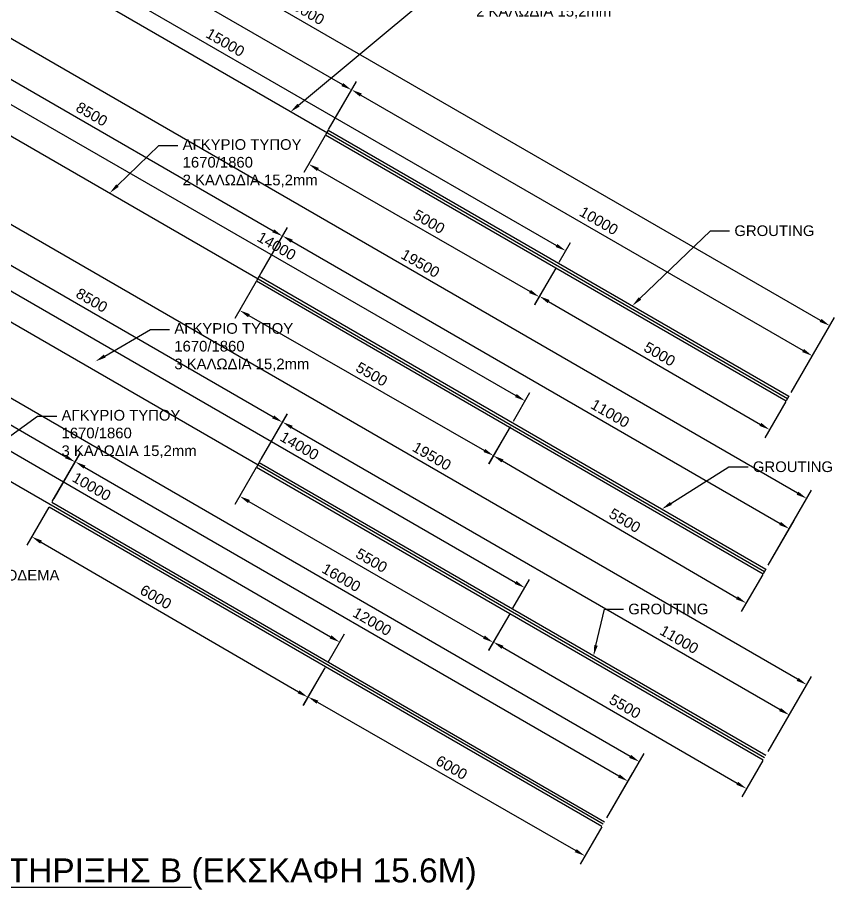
# Model space of a CAD drawing. Header units: inches. Extents: x 3 to 172, y -67 to 57.
# Drawn here: x 45.96 to 61.32, y -36.76 to -20.36 of the extents above; entities that cross this region are included whole.
import ezdxf
from ezdxf import colors
from ezdxf.entities.mleader import LeaderData, LeaderLine
from ezdxf.math import Vec2, Vec3

# ---------------------------------------------------------------- set-up
doc = ezdxf.new("R2010")
doc.units = ezdxf.units.IN
doc.header["$MEASUREMENT"] = 0
for name, color, linetype in [('BEAMS', 3, 'Continuous'), ('DETAILS', 3, 'Continuous'), ('PILES 1500', 3, 'Continuous'), ('STATICA', 3, 'Continuous'), ('TEXT', 3, 'Continuous')]:
    doc.layers.add(name, color=color, linetype=linetype)
doc.styles.add('arial greek', font='arial.ttf')
doc.styles.get("Standard").update_dxf_attribs({"font": 'arial.ttf'})
doc.styles.add('STYLE1', font='arial.ttf')
doc.styles.add('STYLE2', font='arial.ttf')
doc.dimstyles.new('1-100', dxfattribs={"dimtxt": 0.2, "dimasz": 0.2, "dimexe": 0.2, "dimexo": 0, "dimgap": 0.1, "dimtad": 1, "dimdec": 0, "dimlfac": 1000, "dimzin": 1, "dimdsep": 46, "dimtxsty": 'arial greek', "dimcen": 0.02, "dimclrd": 1, "dimclre": 1, "dimclrt": 3, "dimadec": 3, "dimazin": 0, "dimtfac": 0.1, "dimtdec": 0, "dimtmove": 0, "dimatfit": 2, "dimfxl": 1, "dimtolj": 1, "dimtzin": 0, "dimarcsym": 0})
doc.dimstyles.new('style 1', dxfattribs={"dimtxt": 0.2, "dimasz": 0.2, "dimexe": 0.18, "dimexo": 0.0625, "dimgap": 0.09, "dimtad": 1, "dimdec": 0, "dimlfac": 1000, "dimzin": 0, "dimdsep": 46, "dimtxsty": 'STYLE2', "dimcen": 0.09, "dimclrd": 1, "dimclre": 1, "dimclrt": 3, "dimadec": 3, "dimazin": 0, "dimtfac": 1, "dimtdec": 0, "dimtofl": 0, "dimtmove": 0, "dimatfit": 3, "dimfxl": 1, "dimtolj": 1, "dimtzin": 0, "dimarcsym": 0})

# ---------------------------------------------------------------- blocks, each defined once
blk = doc.blocks.new('*D457')
at = {"layer": 'DefPoints', "color": 0, "linetype": 'Continuous', "ltscale": 4, "transparency": 16777216}
for p in [(43.124, -17.517), (52.243, -21.724), (51.78, -22.524)]:
    blk.add_point(p, dxfattribs=at)
at = {"layer": 'DETAILS', "color": 1, "linetype": 'Continuous', "lineweight": -2, "ltscale": 4, "transparency": 16777216}
for p, q in [((43.155, -17.463), (43.677, -16.56)), ((43.76, -16.816), (52.07, -21.623)), ((51.811, -22.47), (52.333, -21.568))]:
    blk.add_line(p, q, dxfattribs=at)
at = {"layer": 'DETAILS', "color": 1, "linetype": 'Continuous', "ltscale": 4, "transparency": 16777216}
for points in [[(43.777, -16.788), (43.743, -16.845), (43.587, -16.716)], [(52.086, -21.595), (52.053, -21.652), (52.243, -21.724)]]:
    blk.add_solid(points, dxfattribs=at)
at = {"layer": 'DETAILS', "color": 3, "linetype": 'Continuous', "lineweight": 15, "ltscale": 4, "transparency": 16777216, "insert": (48.011, -19.054), "char_height": 0.2, "attachment_point": 5, "rotation": 329.9515, "style": 'STYLE2'}
blk.add_mtext('\\A1;10000', dxfattribs=at)
blk = doc.blocks.new('*D458')
at = {"layer": 'DefPoints', "color": 0, "linetype": 'Continuous', "ltscale": 4, "transparency": 16777216}
for p in [(51.815, -22.462), (60.902, -26.724), (60.473, -27.467)]:
    blk.add_point(p, dxfattribs=at)
at = {"layer": 'DETAILS', "color": 1, "linetype": 'Continuous', "lineweight": -2, "ltscale": 4, "transparency": 16777216}
for p, q in [((51.847, -22.408), (52.335, -21.564)), ((52.418, -21.82), (60.729, -26.624)), ((60.505, -27.412), (60.993, -26.568))]:
    blk.add_line(p, q, dxfattribs=at)
at = {"layer": 'DETAILS', "color": 1, "linetype": 'Continuous', "ltscale": 4, "transparency": 16777216}
for points in [[(52.435, -21.791), (52.401, -21.849), (52.245, -21.72)], [(60.746, -26.595), (60.713, -26.653), (60.902, -26.724)]]:
    blk.add_solid(points, dxfattribs=at)
at = {"layer": 'DETAILS', "color": 3, "linetype": 'Continuous', "lineweight": 15, "ltscale": 4, "transparency": 16777216, "insert": (56.891, -24.184), "char_height": 0.2, "attachment_point": 5, "rotation": 329.9721, "style": 'STYLE2'}
blk.add_mtext('\\A1;10000', dxfattribs=at)
blk = doc.blocks.new('*D459')
at = {"layer": 'DefPoints', "color": 0, "linetype": 'Continuous', "ltscale": 4, "transparency": 16777216}
for p in [(43.917, -16.145), (43.159, -17.455), (60.473, -27.467)]:
    blk.add_point(p, dxfattribs=at)
at = {"layer": 'DETAILS', "color": 1, "linetype": 'Continuous', "lineweight": -2, "ltscale": 4, "transparency": 16777216}
for p, q in [((43.191, -17.401), (44.007, -15.989)), ((61.057, -26.057), (44.09, -16.245)), ((60.505, -27.412), (61.321, -26.001))]:
    blk.add_line(p, q, dxfattribs=at)
at = {"layer": 'DETAILS', "color": 1, "linetype": 'Continuous', "ltscale": 4, "transparency": 16777216}
for points in [[(44.107, -16.216), (44.073, -16.274), (43.917, -16.145)], [(61.074, -26.028), (61.041, -26.086), (61.231, -26.157)]]:
    blk.add_solid(points, dxfattribs=at)
at = {"layer": 'DETAILS', "color": 3, "linetype": 'Continuous', "lineweight": 15, "ltscale": 4, "transparency": 16777216, "insert": (51.371, -20.234), "char_height": 0.2, "attachment_point": 5, "rotation": 329.9614, "style": 'STYLE2'}
blk.add_mtext('\\A1;20000', dxfattribs=at)
blk = doc.blocks.new('*D479')
at = {"layer": 'DefPoints', "color": 0, "transparency": 16777216}
for p in [(42.945, -17.504), (43.102, -17.504), (44.478, -17.504), (44.372, -17.729), (60.438, -27.528)]:
    blk.add_point(p, dxfattribs=at)
at = {"layer": 'STATICA', "color": 1, "lineweight": -2, "transparency": 16777216}
blk.add_line((44.106, -18.315), (43.733, -18.775), dxfattribs=at)
for start, end in [(338.8595, 351.102), (321.0635, 329.9615)]:
    blk.add_arc((43.103, -17.504), 1.289, start, end, dxfattribs=at)
at = {"layer": 'STATICA', "color": 1, "transparency": 16777216}
for points in [[(44.343, -17.701), (44.41, -17.706), (44.392, -17.504)], [(44.335, -17.984), (44.275, -17.955), (44.219, -18.15)]]:
    blk.add_solid(points, dxfattribs=at)
at = {"layer": 'STATICA', "color": 3, "transparency": 16777216, "insert": (43.762, -18.418), "char_height": 0.2, "attachment_point": 5, "rotation": 51.0635, "style": 'arial greek'}
blk.add_mtext('\\A1;30%%D', dxfattribs=at)
blk = doc.blocks.new('*D378')
at = {"layer": 'DefPoints', "color": 0, "linetype": 'Continuous', "ltscale": 4, "transparency": 16777216}
for p in [(43.124, -17.517), (56.269, -24.749), (56.113, -25.019)]:
    blk.add_point(p, dxfattribs=at)
at = {"layer": 'DETAILS', "color": 1, "linetype": 'Continuous', "lineweight": -2, "ltscale": 4, "transparency": 16777216}
for p, q in [((43.155, -17.462), (43.37, -17.091)), ((43.453, -17.347), (56.096, -24.649)), ((56.144, -24.965), (56.359, -24.593))]:
    blk.add_line(p, q, dxfattribs=at)
at = {"layer": 'DETAILS', "color": 1, "linetype": 'Continuous', "ltscale": 4, "transparency": 16777216}
for points in [[(43.47, -17.318), (43.436, -17.375), (43.28, -17.247)], [(56.112, -24.62), (56.079, -24.678), (56.269, -24.749)]]:
    blk.add_solid(points, dxfattribs=at)
at = {"layer": 'DETAILS', "color": 3, "linetype": 'Continuous', "lineweight": 15, "ltscale": 4, "transparency": 16777216, "insert": (49.87, -20.831), "char_height": 0.2, "attachment_point": 5, "rotation": 329.9899, "style": 'STYLE2'}
blk.add_mtext('\\A1;15000', dxfattribs=at)
blk = doc.blocks.new('*D379')
at = {"layer": 'DefPoints', "color": 0, "linetype": 'Continuous', "ltscale": 4, "transparency": 16777216}
for p in [(56.113, -25.019), (60.438, -27.528), (60.099, -28.112)]:
    blk.add_point(p, dxfattribs=at)
at = {"layer": 'DETAILS', "color": 1, "linetype": 'Continuous', "lineweight": -2, "ltscale": 4, "transparency": 16777216}
for p, q in [((56.081, -25.073), (55.684, -25.758)), ((55.947, -25.703), (59.926, -28.012)), ((60.406, -27.582), (60.009, -28.268))]:
    blk.add_line(p, q, dxfattribs=at)
at = {"layer": 'DETAILS', "color": 1, "linetype": 'Continuous', "ltscale": 4, "transparency": 16777216}
for points in [[(55.964, -25.674), (55.93, -25.732), (55.774, -25.602)], [(59.943, -27.983), (59.909, -28.04), (60.099, -28.112)]]:
    blk.add_solid(points, dxfattribs=at)
at = {"layer": 'DETAILS', "color": 3, "linetype": 'Continuous', "lineweight": 15, "ltscale": 4, "transparency": 16777216, "insert": (58.033, -26.691), "char_height": 0.2, "attachment_point": 5, "rotation": 329.876, "style": 'STYLE2'}
blk.add_mtext('\\A1;5000', dxfattribs=at)
blk = doc.blocks.new('*D380')
at = {"layer": 'DefPoints', "color": 0, "linetype": 'Continuous', "ltscale": 4, "transparency": 16777216}
for p in [(51.78, -22.524), (56.113, -25.019), (55.77, -25.614)]:
    blk.add_point(p, dxfattribs=at)
at = {"layer": 'DETAILS', "color": 1, "linetype": 'Continuous', "lineweight": -2, "ltscale": 4, "transparency": 16777216}
for p, q in [((51.749, -22.578), (51.347, -23.275)), ((51.611, -23.219), (55.597, -25.514)), ((56.082, -25.073), (55.68, -25.77))]:
    blk.add_line(p, q, dxfattribs=at)
at = {"layer": 'DETAILS', "color": 1, "linetype": 'Continuous', "ltscale": 4, "transparency": 16777216}
for points in [[(51.627, -23.19), (51.594, -23.248), (51.437, -23.119)], [(55.613, -25.485), (55.58, -25.543), (55.77, -25.614)]]:
    blk.add_solid(points, dxfattribs=at)
at = {"layer": 'DETAILS', "color": 3, "linetype": 'Continuous', "lineweight": 15, "ltscale": 4, "transparency": 16777216, "insert": (53.7, -24.2), "char_height": 0.2, "attachment_point": 5, "rotation": 330.0655, "style": 'STYLE2'}
blk.add_mtext('\\A1;5000', dxfattribs=at)
blk = doc.blocks.new('*D383')
at = {"layer": 'DefPoints', "color": 0, "linetype": 'Continuous', "ltscale": 4, "transparency": 16777216}
for p in [(43.124, -21.017), (50.944, -24.473), (50.482, -25.271)]:
    blk.add_point(p, dxfattribs=at)
at = {"layer": 'DETAILS', "color": 1, "linetype": 'Continuous', "lineweight": -2, "ltscale": 4, "transparency": 16777216}
for p, q in [((43.155, -20.963), (43.676, -20.062)), ((43.759, -20.318), (50.771, -24.372)), ((50.514, -25.217), (51.034, -24.317))]:
    blk.add_line(p, q, dxfattribs=at)
at = {"layer": 'DETAILS', "color": 1, "linetype": 'Continuous', "ltscale": 4, "transparency": 16777216}
for points in [[(43.775, -20.289), (43.742, -20.347), (43.586, -20.218)], [(50.788, -24.344), (50.754, -24.401), (50.944, -24.473)]]:
    blk.add_solid(points, dxfattribs=at)
at = {"layer": 'DETAILS', "color": 3, "linetype": 'Continuous', "lineweight": 15, "ltscale": 4, "transparency": 16777216, "insert": (47.361, -22.179), "char_height": 0.2, "attachment_point": 5, "rotation": 329.965, "style": 'STYLE2'}
blk.add_mtext('\\A1;8500', dxfattribs=at)
blk = doc.blocks.new('*D384')
at = {"layer": 'DefPoints', "color": 0, "linetype": 'Continuous', "ltscale": 4, "transparency": 16777216}
for p in [(50.518, -25.21), (60.469, -29.975), (60.04, -30.716)]:
    blk.add_point(p, dxfattribs=at)
at = {"layer": 'DETAILS', "color": 1, "linetype": 'Continuous', "lineweight": -2, "ltscale": 4, "transparency": 16777216}
for p, q in [((50.549, -25.155), (51.037, -24.312)), ((51.12, -24.568), (60.296, -29.875)), ((60.072, -30.662), (60.559, -29.819))]:
    blk.add_line(p, q, dxfattribs=at)
at = {"layer": 'DETAILS', "color": 1, "linetype": 'Continuous', "ltscale": 4, "transparency": 16777216}
for points in [[(51.137, -24.539), (51.103, -24.597), (50.947, -24.468)], [(60.313, -29.846), (60.279, -29.904), (60.469, -29.975)]]:
    blk.add_solid(points, dxfattribs=at)
at = {"layer": 'DETAILS', "color": 3, "linetype": 'Continuous', "lineweight": 15, "ltscale": 4, "transparency": 16777216, "insert": (57.103, -27.806), "char_height": 0.2, "attachment_point": 5, "rotation": 329.9593, "style": 'STYLE2'}
blk.add_mtext('\\A1;11000', dxfattribs=at)
blk = doc.blocks.new('*D385')
at = {"layer": 'DefPoints', "color": 0, "linetype": 'Continuous', "ltscale": 4, "transparency": 16777216}
for p in [(43.917, -19.645), (43.159, -20.955), (60.04, -30.716)]:
    blk.add_point(p, dxfattribs=at)
at = {"layer": 'DETAILS', "color": 1, "linetype": 'Continuous', "lineweight": -2, "ltscale": 4, "transparency": 16777216}
for p, q in [((43.191, -20.901), (44.007, -19.489)), ((60.625, -29.306), (44.09, -19.745)), ((60.072, -30.662), (60.888, -29.251))]:
    blk.add_line(p, q, dxfattribs=at)
at = {"layer": 'DETAILS', "color": 1, "linetype": 'Continuous', "ltscale": 4, "transparency": 16777216}
for points in [[(44.107, -19.716), (44.073, -19.774), (43.917, -19.645)], [(60.641, -29.278), (60.608, -29.335), (60.798, -29.407)]]:
    blk.add_solid(points, dxfattribs=at)
at = {"layer": 'DETAILS', "color": 3, "linetype": 'Continuous', "lineweight": 15, "ltscale": 4, "transparency": 16777216, "insert": (53.536, -24.985), "char_height": 0.2, "attachment_point": 5, "rotation": 329.9614, "style": 'STYLE2'}
blk.add_mtext('\\A1;19500', dxfattribs=at)
blk = doc.blocks.new('*D467')
at = {"layer": 'DefPoints', "color": 0, "transparency": 16777216}
for p in [(42.945, -21.004), (43.102, -21.004), (44.478, -21.004), (44.372, -21.229), (60.005, -30.778)]:
    blk.add_point(p, dxfattribs=at)
at = {"layer": 'STATICA', "color": 1, "lineweight": -2, "transparency": 16777216}
blk.add_line((44.106, -21.815), (43.733, -22.275), dxfattribs=at)
for start, end in [(338.8595, 351.102), (321.0635, 329.9615)]:
    blk.add_arc((43.103, -21.004), 1.289, start, end, dxfattribs=at)
at = {"layer": 'STATICA', "color": 1, "transparency": 16777216}
for points in [[(44.343, -21.201), (44.41, -21.206), (44.392, -21.004)], [(44.335, -21.484), (44.275, -21.455), (44.219, -21.65)]]:
    blk.add_solid(points, dxfattribs=at)
at = {"layer": 'STATICA', "color": 3, "transparency": 16777216, "insert": (43.762, -21.918), "char_height": 0.2, "attachment_point": 5, "rotation": 51.0635, "style": 'arial greek'}
blk.add_mtext('\\A1;30%%D', dxfattribs=at)
blk = doc.blocks.new('*D386')
at = {"layer": 'DefPoints', "color": 0, "linetype": 'Continuous', "ltscale": 4, "transparency": 16777216}
for p in [(43.124, -21.017), (55.505, -27.571), (55.254, -28.005)]:
    blk.add_point(p, dxfattribs=at)
at = {"layer": 'DETAILS', "color": 1, "linetype": 'Continuous', "lineweight": -2, "ltscale": 4, "transparency": 16777216}
for p, q in [((43.155, -20.962), (43.464, -20.426)), ((43.548, -20.682), (55.331, -27.471)), ((55.285, -27.951), (55.595, -27.415))]:
    blk.add_line(p, q, dxfattribs=at)
at = {"layer": 'DETAILS', "color": 1, "linetype": 'Continuous', "ltscale": 4, "transparency": 16777216}
for points in [[(43.564, -20.653), (43.531, -20.711), (43.374, -20.582)], [(55.348, -27.442), (55.315, -27.5), (55.505, -27.571)]]:
    blk.add_solid(points, dxfattribs=at)
at = {"layer": 'DETAILS', "color": 3, "linetype": 'Continuous', "lineweight": 15, "ltscale": 4, "transparency": 16777216, "insert": (50.835, -24.659), "char_height": 0.2, "attachment_point": 5, "rotation": 330.0532, "style": 'STYLE2'}
blk.add_mtext('\\A1;14000', dxfattribs=at)
blk = doc.blocks.new('*D387')
at = {"layer": 'DefPoints', "color": 0, "linetype": 'Continuous', "ltscale": 4, "transparency": 16777216}
for p in [(55.254, -28.005), (60.005, -30.778), (59.658, -31.372)]:
    blk.add_point(p, dxfattribs=at)
at = {"layer": 'DETAILS', "color": 1, "linetype": 'Continuous', "lineweight": -2, "ltscale": 4, "transparency": 16777216}
for p, q in [((55.223, -28.059), (54.817, -28.755)), ((55.08, -28.7), (59.485, -31.272)), ((59.973, -30.832), (59.567, -31.528))]:
    blk.add_line(p, q, dxfattribs=at)
at = {"layer": 'DETAILS', "color": 1, "linetype": 'Continuous', "ltscale": 4, "transparency": 16777216}
for points in [[(55.097, -28.672), (55.063, -28.729), (54.907, -28.6)], [(59.502, -31.243), (59.468, -31.3), (59.658, -31.372)]]:
    blk.add_solid(points, dxfattribs=at)
at = {"layer": 'DETAILS', "color": 3, "linetype": 'Continuous', "lineweight": 15, "ltscale": 4, "transparency": 16777216, "insert": (57.379, -29.82), "char_height": 0.2, "attachment_point": 5, "rotation": 329.7279, "style": 'STYLE2'}
blk.add_mtext('\\A1;5500', dxfattribs=at)
blk = doc.blocks.new('*D388')
at = {"layer": 'DefPoints', "color": 0, "linetype": 'Continuous', "ltscale": 4, "transparency": 16777216}
for p in [(50.483, -25.271), (55.254, -28.005), (54.912, -28.602)]:
    blk.add_point(p, dxfattribs=at)
at = {"layer": 'DETAILS', "color": 1, "linetype": 'Continuous', "lineweight": -2, "ltscale": 4, "transparency": 16777216}
for p, q in [((50.451, -25.325), (50.051, -26.024)), ((50.314, -25.968), (54.739, -28.503)), ((55.223, -28.059), (54.823, -28.759))]:
    blk.add_line(p, q, dxfattribs=at)
at = {"layer": 'DETAILS', "color": 1, "linetype": 'Continuous', "ltscale": 4, "transparency": 16777216}
for points in [[(50.33, -25.939), (50.297, -25.997), (50.14, -25.868)], [(54.755, -28.474), (54.722, -28.532), (54.912, -28.602)]]:
    blk.add_solid(points, dxfattribs=at)
at = {"layer": 'DETAILS', "color": 3, "linetype": 'Continuous', "lineweight": 15, "ltscale": 4, "transparency": 16777216, "insert": (52.622, -27.069), "char_height": 0.2, "attachment_point": 5, "rotation": 330.1883, "style": 'STYLE2'}
blk.add_mtext('\\A1;5500', dxfattribs=at)
blk = doc.blocks.new('*D391')
at = {"layer": 'DefPoints', "color": 0, "linetype": 'Continuous', "ltscale": 4, "transparency": 16777216}
for p in [(43.124, -24.517), (50.944, -27.972), (50.482, -28.771)]:
    blk.add_point(p, dxfattribs=at)
at = {"layer": 'DETAILS', "color": 1, "linetype": 'Continuous', "lineweight": -2, "ltscale": 4, "transparency": 16777216}
for p, q in [((43.155, -24.463), (43.676, -23.562)), ((43.759, -23.818), (50.771, -27.872)), ((50.514, -28.717), (51.034, -27.817))]:
    blk.add_line(p, q, dxfattribs=at)
at = {"layer": 'DETAILS', "color": 1, "linetype": 'Continuous', "ltscale": 4, "transparency": 16777216}
for points in [[(43.775, -23.789), (43.742, -23.847), (43.586, -23.718)], [(50.788, -27.843), (50.754, -27.901), (50.944, -27.972)]]:
    blk.add_solid(points, dxfattribs=at)
at = {"layer": 'DETAILS', "color": 3, "linetype": 'Continuous', "lineweight": 15, "ltscale": 4, "transparency": 16777216, "insert": (47.361, -25.679), "char_height": 0.2, "attachment_point": 5, "rotation": 329.965, "style": 'STYLE2'}
blk.add_mtext('\\A1;8500', dxfattribs=at)
blk = doc.blocks.new('*D392')
at = {"layer": 'DefPoints', "color": 0, "linetype": 'Continuous', "ltscale": 4, "transparency": 16777216}
for p in [(50.518, -28.71), (60.469, -33.475), (60.04, -34.216)]:
    blk.add_point(p, dxfattribs=at)
at = {"layer": 'DETAILS', "color": 1, "linetype": 'Continuous', "lineweight": -2, "ltscale": 4, "transparency": 16777216}
for p, q in [((50.549, -28.655), (51.037, -27.812)), ((51.12, -28.068), (60.296, -33.375)), ((60.072, -34.162), (60.559, -33.319))]:
    blk.add_line(p, q, dxfattribs=at)
at = {"layer": 'DETAILS', "color": 1, "linetype": 'Continuous', "ltscale": 4, "transparency": 16777216}
for points in [[(51.137, -28.039), (51.103, -28.097), (50.947, -27.968)], [(60.313, -33.346), (60.279, -33.404), (60.469, -33.475)]]:
    blk.add_solid(points, dxfattribs=at)
at = {"layer": 'DETAILS', "color": 3, "linetype": 'Continuous', "lineweight": 15, "ltscale": 4, "transparency": 16777216, "insert": (58.401, -32.057), "char_height": 0.2, "attachment_point": 5, "rotation": 329.9593, "style": 'STYLE2'}
blk.add_mtext('\\A1;11000', dxfattribs=at)
blk = doc.blocks.new('*D393')
at = {"layer": 'DefPoints', "color": 0, "linetype": 'Continuous', "ltscale": 4, "transparency": 16777216}
for p in [(43.917, -23.145), (43.159, -24.455), (60.04, -34.216)]:
    blk.add_point(p, dxfattribs=at)
at = {"layer": 'DETAILS', "color": 1, "linetype": 'Continuous', "lineweight": -2, "ltscale": 4, "transparency": 16777216}
for p, q in [((43.191, -24.401), (44.007, -22.989)), ((60.625, -32.806), (44.09, -23.245)), ((60.072, -34.162), (60.888, -32.751))]:
    blk.add_line(p, q, dxfattribs=at)
at = {"layer": 'DETAILS', "color": 1, "linetype": 'Continuous', "ltscale": 4, "transparency": 16777216}
for points in [[(44.107, -23.216), (44.073, -23.274), (43.917, -23.145)], [(60.641, -32.778), (60.608, -32.835), (60.798, -32.907)]]:
    blk.add_solid(points, dxfattribs=at)
at = {"layer": 'DETAILS', "color": 3, "linetype": 'Continuous', "lineweight": 15, "ltscale": 4, "transparency": 16777216, "insert": (53.752, -28.61), "char_height": 0.2, "attachment_point": 5, "rotation": 329.9614, "style": 'STYLE2'}
blk.add_mtext('\\A1;19500', dxfattribs=at)
blk = doc.blocks.new('*D468')
at = {"layer": 'DefPoints', "color": 0, "transparency": 16777216}
for p in [(42.945, -24.504), (43.102, -24.504), (44.478, -24.504), (44.372, -24.729), (60.005, -34.278)]:
    blk.add_point(p, dxfattribs=at)
at = {"layer": 'STATICA', "color": 1, "lineweight": -2, "transparency": 16777216}
blk.add_line((44.106, -25.315), (43.733, -25.775), dxfattribs=at)
for start, end in [(338.8595, 351.102), (321.0635, 329.9615)]:
    blk.add_arc((43.103, -24.504), 1.289, start, end, dxfattribs=at)
at = {"layer": 'STATICA', "color": 1, "transparency": 16777216}
for points in [[(44.343, -24.701), (44.41, -24.706), (44.392, -24.504)], [(44.335, -24.984), (44.275, -24.955), (44.219, -25.15)]]:
    blk.add_solid(points, dxfattribs=at)
at = {"layer": 'STATICA', "color": 3, "transparency": 16777216, "insert": (43.762, -25.418), "char_height": 0.2, "attachment_point": 5, "rotation": 51.0635, "style": 'arial greek'}
blk.add_mtext('\\A1;30%%D', dxfattribs=at)
blk = doc.blocks.new('*D394')
at = {"layer": 'DefPoints', "color": 0, "linetype": 'Continuous', "ltscale": 4, "transparency": 16777216}
for p in [(43.124, -24.517), (55.498, -31.084), (55.246, -31.52)]:
    blk.add_point(p, dxfattribs=at)
at = {"layer": 'DETAILS', "color": 1, "linetype": 'Continuous', "lineweight": -2, "ltscale": 4, "transparency": 16777216}
for p, q in [((43.155, -24.463), (43.466, -23.925)), ((43.549, -24.181), (55.325, -30.984)), ((55.277, -31.466), (55.588, -30.928))]:
    blk.add_line(p, q, dxfattribs=at)
at = {"layer": 'DETAILS', "color": 1, "linetype": 'Continuous', "ltscale": 4, "transparency": 16777216}
for points in [[(43.566, -24.152), (43.532, -24.209), (43.376, -24.081)], [(55.342, -30.955), (55.308, -31.012), (55.498, -31.084)]]:
    blk.add_solid(points, dxfattribs=at)
at = {"layer": 'DETAILS', "color": 3, "linetype": 'Continuous', "lineweight": 15, "ltscale": 4, "transparency": 16777216, "insert": (51.265, -28.416), "char_height": 0.2, "attachment_point": 5, "rotation": 329.9849, "style": 'STYLE2'}
blk.add_mtext('\\A1;14000', dxfattribs=at)
blk = doc.blocks.new('*D395')
at = {"layer": 'DefPoints', "color": 0, "linetype": 'Continuous', "ltscale": 4, "transparency": 16777216}
for p in [(55.246, -31.52), (60.005, -34.278), (59.666, -34.862)]:
    blk.add_point(p, dxfattribs=at)
at = {"layer": 'DETAILS', "color": 1, "linetype": 'Continuous', "lineweight": -2, "ltscale": 4, "transparency": 16777216}
for p, q in [((55.215, -31.574), (54.818, -32.259)), ((55.081, -32.204), (59.493, -34.761)), ((59.973, -34.332), (59.576, -35.018))]:
    blk.add_line(p, q, dxfattribs=at)
at = {"layer": 'DETAILS', "color": 1, "linetype": 'Continuous', "ltscale": 4, "transparency": 16777216}
for points in [[(55.098, -32.175), (55.064, -32.233), (54.908, -32.104)], [(59.51, -34.733), (59.477, -34.79), (59.666, -34.862)]]:
    blk.add_solid(points, dxfattribs=at)
at = {"layer": 'DETAILS', "color": 3, "linetype": 'Continuous', "lineweight": 15, "ltscale": 4, "transparency": 16777216, "insert": (57.383, -33.316), "char_height": 0.2, "attachment_point": 5, "rotation": 329.9017, "style": 'STYLE2'}
blk.add_mtext('\\A1;5500', dxfattribs=at)
blk = doc.blocks.new('*D396')
at = {"layer": 'DefPoints', "color": 0, "linetype": 'Continuous', "ltscale": 4, "transparency": 16777216}
for p in [(50.483, -28.771), (55.246, -31.52), (54.904, -32.112)]:
    blk.add_point(p, dxfattribs=at)
at = {"layer": 'DETAILS', "color": 1, "linetype": 'Continuous', "lineweight": -2, "ltscale": 4, "transparency": 16777216}
for p, q in [((50.451, -28.825), (50.051, -29.519)), ((50.314, -29.463), (54.731, -32.012)), ((55.215, -31.574), (54.814, -32.268))]:
    blk.add_line(p, q, dxfattribs=at)
at = {"layer": 'DETAILS', "color": 1, "linetype": 'Continuous', "ltscale": 4, "transparency": 16777216}
for points in [[(50.331, -29.434), (50.297, -29.492), (50.141, -29.363)], [(54.748, -31.983), (54.715, -32.041), (54.904, -32.112)]]:
    blk.add_solid(points, dxfattribs=at)
at = {"layer": 'DETAILS', "color": 3, "linetype": 'Continuous', "lineweight": 15, "ltscale": 4, "transparency": 16777216, "insert": (52.619, -30.571), "char_height": 0.2, "attachment_point": 5, "rotation": 330.0145, "style": 'STYLE2'}
blk.add_mtext('\\A1;5500', dxfattribs=at)
blk = doc.blocks.new('*D397')
at = {"layer": 'DefPoints', "color": 0, "linetype": 'Continuous', "ltscale": 4, "transparency": 16777216}
for p in [(43.124, -27.517), (47.048, -28.72), (46.587, -29.519)]:
    blk.add_point(p, dxfattribs=at)
at = {"layer": 'DETAILS', "color": 1, "linetype": 'Continuous', "lineweight": -2, "ltscale": 4, "transparency": 16777216}
for p, q in [((43.155, -27.463), (43.675, -26.562)), ((43.758, -26.818), (46.875, -28.62)), ((46.618, -29.464), (47.138, -28.564))]:
    blk.add_line(p, q, dxfattribs=at)
at = {"layer": 'DETAILS', "color": 1, "linetype": 'Continuous', "ltscale": 4, "transparency": 16777216}
for points in [[(43.775, -26.79), (43.742, -26.847), (43.585, -26.718)], [(46.892, -28.591), (46.859, -28.649), (47.048, -28.72)]]:
    blk.add_solid(points, dxfattribs=at)
at = {"layer": 'DETAILS', "color": 3, "linetype": 'Continuous', "lineweight": 15, "ltscale": 4, "transparency": 16777216, "insert": (45.413, -27.553), "char_height": 0.2, "attachment_point": 5, "rotation": 329.969, "style": 'STYLE2'}
blk.add_mtext('\\A1;4000', dxfattribs=at)
blk = doc.blocks.new('*D398')
at = {"layer": 'DefPoints', "color": 0, "linetype": 'Continuous', "ltscale": 4, "transparency": 16777216}
for p in [(46.622, -29.457), (57.439, -34.723), (57.01, -35.464)]:
    blk.add_point(p, dxfattribs=at)
at = {"layer": 'DETAILS', "color": 1, "linetype": 'Continuous', "lineweight": -2, "ltscale": 4, "transparency": 16777216}
for p, q in [((46.654, -29.403), (47.141, -28.56)), ((47.224, -28.816), (57.266, -34.623)), ((57.042, -35.41), (57.529, -34.567))]:
    blk.add_line(p, q, dxfattribs=at)
at = {"layer": 'DETAILS', "color": 1, "linetype": 'Continuous', "ltscale": 4, "transparency": 16777216}
for points in [[(47.241, -28.787), (47.208, -28.844), (47.051, -28.715)], [(57.283, -34.594), (57.249, -34.651), (57.439, -34.723)]]:
    blk.add_solid(points, dxfattribs=at)
at = {"layer": 'DETAILS', "color": 3, "linetype": 'Continuous', "lineweight": 15, "ltscale": 4, "transparency": 16777216, "insert": (52.63, -31.72), "char_height": 0.2, "attachment_point": 5, "rotation": 329.9595, "style": 'STYLE2'}
blk.add_mtext('\\A1;12000', dxfattribs=at)
blk = doc.blocks.new('*D399')
at = {"layer": 'DefPoints', "color": 0, "linetype": 'Continuous', "ltscale": 4, "transparency": 16777216}
for p in [(43.801, -26.345), (43.159, -27.455), (57.01, -35.464)]:
    blk.add_point(p, dxfattribs=at)
at = {"layer": 'DETAILS', "color": 1, "linetype": 'Continuous', "lineweight": -2, "ltscale": 4, "transparency": 16777216}
for p, q in [((43.191, -27.401), (43.891, -26.19)), ((57.479, -34.255), (43.974, -26.446)), ((57.042, -35.41), (57.742, -34.199))]:
    blk.add_line(p, q, dxfattribs=at)
at = {"layer": 'DETAILS', "color": 1, "linetype": 'Continuous', "ltscale": 4, "transparency": 16777216}
for points in [[(43.991, -26.417), (43.957, -26.474), (43.801, -26.345)], [(57.496, -34.226), (57.462, -34.284), (57.652, -34.355)]]:
    blk.add_solid(points, dxfattribs=at)
at = {"layer": 'DETAILS', "color": 3, "linetype": 'Continuous', "lineweight": 15, "ltscale": 4, "transparency": 16777216, "insert": (52.051, -30.894), "char_height": 0.2, "attachment_point": 5, "rotation": 329.9614, "style": 'STYLE2'}
blk.add_mtext('\\A1;16000', dxfattribs=at)
blk = doc.blocks.new('*D469')
at = {"layer": 'DefPoints', "color": 0, "transparency": 16777216}
for p in [(42.945, -27.504), (43.102, -27.504), (44.478, -27.504), (44.372, -27.729), (56.975, -35.526)]:
    blk.add_point(p, dxfattribs=at)
at = {"layer": 'STATICA', "color": 1, "lineweight": -2, "transparency": 16777216}
blk.add_line((44.106, -28.315), (43.733, -28.775), dxfattribs=at)
for start, end in [(338.8595, 351.102), (321.0635, 329.9615)]:
    blk.add_arc((43.103, -27.504), 1.289, start, end, dxfattribs=at)
at = {"layer": 'STATICA', "color": 1, "transparency": 16777216}
for points in [[(44.343, -27.701), (44.41, -27.706), (44.392, -27.504)], [(44.335, -27.984), (44.275, -27.955), (44.219, -28.15)]]:
    blk.add_solid(points, dxfattribs=at)
at = {"layer": 'STATICA', "color": 3, "transparency": 16777216, "insert": (43.762, -28.418), "char_height": 0.2, "attachment_point": 5, "rotation": 51.0635, "style": 'arial greek'}
blk.add_mtext('\\A1;30%%D', dxfattribs=at)
blk = doc.blocks.new('*D400')
at = {"layer": 'DefPoints', "color": 0, "linetype": 'Continuous', "ltscale": 4, "transparency": 16777216}
for p in [(43.124, -27.517), (52.021, -32.108), (51.773, -32.535)]:
    blk.add_point(p, dxfattribs=at)
at = {"layer": 'DETAILS', "color": 1, "linetype": 'Continuous', "lineweight": -2, "ltscale": 4, "transparency": 16777216}
for p, q in [((43.155, -27.463), (43.462, -26.934)), ((43.544, -27.19), (51.848, -32.008)), ((51.805, -32.481), (52.111, -31.953))]:
    blk.add_line(p, q, dxfattribs=at)
at = {"layer": 'DETAILS', "color": 1, "linetype": 'Continuous', "ltscale": 4, "transparency": 16777216}
for points in [[(43.561, -27.161), (43.528, -27.219), (43.371, -27.09)], [(51.865, -31.979), (51.831, -32.037), (52.021, -32.108)]]:
    blk.add_solid(points, dxfattribs=at)
at = {"layer": 'DETAILS', "color": 3, "linetype": 'Continuous', "lineweight": 15, "ltscale": 4, "transparency": 16777216, "insert": (47.359, -29.181), "char_height": 0.2, "attachment_point": 5, "rotation": 329.877, "style": 'STYLE2'}
blk.add_mtext('\\A1;10000', dxfattribs=at)
blk = doc.blocks.new('*D401')
at = {"layer": 'DefPoints', "color": 0, "linetype": 'Continuous', "ltscale": 4, "transparency": 16777216}
for p in [(51.773, -32.535), (56.975, -35.526), (56.629, -36.127)]:
    blk.add_point(p, dxfattribs=at)
at = {"layer": 'DETAILS', "color": 1, "linetype": 'Continuous', "lineweight": -2, "ltscale": 4, "transparency": 16777216}
for p, q in [((51.742, -32.589), (51.338, -33.292)), ((51.601, -33.236), (56.456, -36.027)), ((56.944, -35.58), (56.54, -36.283))]:
    blk.add_line(p, q, dxfattribs=at)
at = {"layer": 'DETAILS', "color": 1, "linetype": 'Continuous', "ltscale": 4, "transparency": 16777216}
for points in [[(51.618, -33.207), (51.585, -33.265), (51.428, -33.136)], [(56.473, -35.998), (56.439, -36.056), (56.629, -36.127)]]:
    blk.add_solid(points, dxfattribs=at)
at = {"layer": 'DETAILS', "color": 3, "linetype": 'Continuous', "lineweight": 15, "ltscale": 4, "transparency": 16777216, "insert": (54.124, -34.465), "char_height": 0.2, "attachment_point": 5, "rotation": 330.1022, "style": 'STYLE2'}
blk.add_mtext('\\A1;6000', dxfattribs=at)
blk = doc.blocks.new('*D402')
at = {"layer": 'DefPoints', "color": 0, "linetype": 'Continuous', "ltscale": 4, "transparency": 16777216}
for p in [(46.587, -29.518), (51.773, -32.535), (51.42, -33.142)]:
    blk.add_point(p, dxfattribs=at)
at = {"layer": 'DETAILS', "color": 1, "linetype": 'Continuous', "lineweight": -2, "ltscale": 4, "transparency": 16777216}
for p, q in [((46.556, -29.572), (46.143, -30.281)), ((46.407, -30.226), (51.247, -33.041)), ((51.742, -32.589), (51.33, -33.298))]:
    blk.add_line(p, q, dxfattribs=at)
at = {"layer": 'DETAILS', "color": 1, "linetype": 'Continuous', "ltscale": 4, "transparency": 16777216}
for points in [[(46.424, -30.197), (46.39, -30.255), (46.234, -30.125)], [(51.264, -33.013), (51.231, -33.07), (51.42, -33.142)]]:
    blk.add_solid(points, dxfattribs=at)
at = {"layer": 'DETAILS', "color": 3, "linetype": 'Continuous', "lineweight": 15, "ltscale": 4, "transparency": 16777216, "insert": (48.564, -31.258), "char_height": 0.2, "attachment_point": 5, "rotation": 329.8146, "style": 'STYLE2'}
blk.add_mtext('\\A1;6000', dxfattribs=at)

msp = doc.modelspace()

# ---------------------------------------------------------------- linework, layer by layer
at = {"layer": 'PILES 1500', "color": 3, "linetype": 'Continuous'}
for points in [[(51.8048, -22.4808), (51.7548, -22.5674)], [(50.5074, -25.228), (50.4574, -25.3146)], [(50.5074, -28.728), (50.4574, -28.8146)]]:
    msp.add_lwpolyline(points, dxfattribs=at)
at = {"layer": 'TEXT', "linetype": 'Continuous'}
for p, q in [((43.102, -17.504), (60.4376, -27.5283)), ((43.102, -21.004), (60.0047, -30.778)), ((43.102, -24.504), (60.0047, -34.278)), ((43.102, -27.504), (56.9748, -35.5259))]:
    msp.add_line(p, q, dxfattribs=at)
at = {"layer": 'TEXT', "color": 3, "linetype": 'Continuous'}
for p, q in [((51.7548, -22.5674), (60.4125, -27.5716)), ((51.8048, -22.4808), (60.4626, -27.485)), ((50.5074, -25.228), (60.0298, -30.7347)), ((50.4574, -25.3146), (59.9797, -30.8213)), ((50.4574, -28.8146), (59.9797, -34.3213)), ((50.5074, -28.728), (60.0298, -34.2347)), ((46.6118, -29.4754), (56.9998, -35.4827)), ((46.5618, -29.562), (56.9498, -35.5693))]:
    msp.add_line(p, q, dxfattribs=at)
at = {"layer": 'TEXT', "linetype": 'Continuous'}
for points in [[(60.4626, -27.485), (60.4126, -27.5716)], [(60.0298, -30.7347), (59.9797, -30.8213)]]:
    msp.add_lwpolyline(points, dxfattribs=at)

# ---------------------------------------------------------------- texts
at = {"layer": 'BEAMS', "color": 2, "style": 'STYLE1'}
msp.add_text('%%UΤΟΙΧΟΣ ΑΝΤΙΣΤΗΡΙΞΗΣ B %%U(ΕΚΣΚΑΦΗ 15.6Μ)', height=0.45, dxfattribs=at).set_placement((41.443, -36.6237))

# ---------------------------------------------------------------- dimensions: what is measured, and where the dimension line sits
at = {"layer": 'DETAILS', "linetype": 'Continuous', "lineweight": 15, "ltscale": 4}
for base, p1, p2, angle, picture, middle in [((43.9168, -16.1452), (60.4732, -27.4666), (43.1595, -17.4549), 149.96144, '*D459', (51.2752, -20.4002)), ((43.9168, -19.6452), (60.0404, -30.7163), (43.1595, -20.9549), 149.96144, '*D385', (53.4394, -25.1516)), ((55.5046, -27.5705), (43.1238, -21.0166), (55.2543, -28.0051), 330.05319, '*D386', (50.7392, -24.8251)), ((60.9025, -26.724), (51.8154, -22.4624), (60.4732, -27.4666), 329.97206, '*D458', (56.7951, -24.35)), ((55.7701, -25.6139), (51.7799, -22.5239), (56.1127, -25.0188), 330.06551, '*D380', (53.6037, -24.3664)), ((43.9168, -23.1452), (60.0404, -34.2163), (43.1595, -24.4549), 149.96144, '*D393', (53.6558, -28.7768)), ((55.4981, -31.0836), (43.1238, -24.5166), (55.2462, -31.5197), 329.98491, '*D394', (51.1687, -28.5825)), ((60.4692, -29.9748), (50.518, -25.2095), (60.0404, -30.7163), 329.95928, '*D384', (57.0065, -27.9724)), ((54.9121, -28.6023), (50.4825, -25.271), (55.2543, -28.0051), 330.18833, '*D388', (52.5262, -27.2353)), ((43.801, -26.3454), (57.0105, -35.4643), (43.1595, -27.4549), 149.96143, '*D399', (51.9551, -31.0605)), ((52.0209, -32.1083), (43.1238, -27.5166), (51.7733, -32.5352), 329.87698, '*D400', (47.2629, -29.3476)), ((60.4692, -33.4748), (50.518, -28.7095), (60.0404, -34.2163), 329.95928, '*D392', (58.305, -32.2233)), ((57.4393, -34.7228), (46.6224, -29.4569), (57.0105, -35.4643), 329.95947, '*D398', (52.5343, -31.8862)), ((54.9044, -32.1121), (50.4825, -28.771), (55.2462, -31.5197), 330.01453, '*D396', (52.5226, -30.7377)), ((51.4202, -33.1421), (46.5869, -29.5184), (51.7733, -32.5352), 329.81459, '*D402', (48.4672, -31.4244))]:
    dim = msp.add_linear_dim(base=base, p1=p1, p2=p2, angle=angle, dimstyle='style 1', dxfattribs=at)
    dim.commit()
    dim.dimension.update_dxf_attribs({"geometry": picture, "text_midpoint": middle, "dimtype": 161})
for p1, p2, distance, picture, middle in [((43.1238, -17.5166), (51.7799, -22.524), 0.9246, '*D457', (48.011, -19.0536)), ((43.1238, -17.5166), (56.1127, -25.0188), 0.3118, '*D378', (49.8703, -20.8313)), ((43.1238, -21.0166), (50.4825, -25.2711), 0.9225, '*D383', (47.361, -22.1789)), ((43.1238, -24.5166), (50.4825, -28.7711), 0.9225, '*D391', (47.3611, -25.6789)), ((56.1127, -25.0188), (60.4376, -27.5283), -0.6748, '*D379', (58.0329, -26.6911)), ((43.1238, -27.5166), (46.5869, -29.5185), 0.9221, '*D397', (45.413, -27.5529)), ((55.2462, -31.5197), (60.0047, -34.278), -0.6748, '*D395', (57.3834, -33.3164)), ((51.7733, -32.5352), (56.9748, -35.5259), -0.6931, '*D401', (54.1243, -34.4649))]:
    dim = msp.add_aligned_dim(p1=p1, p2=p2, distance=distance, dimstyle='style 1', dxfattribs=at)
    dim.commit()
    dim.dimension.update_dxf_attribs({"geometry": picture, "text_midpoint": middle})
dim = msp.add_aligned_dim(p1=(55.2543, -28.0051), p2=(60.0047, -30.778), distance=-0.6883, text='5500', dimstyle='style 1', dxfattribs=at)
dim.commit()
dim.dimension.update_dxf_attribs({"geometry": '*D387', "text_midpoint": (57.3794, -29.82)})
at = {"layer": 'STATICA'}
for base, line1, line2, picture, middle in [((44.3723, -17.7286), ((43.102, -17.504), (60.4376, -27.5283)), ((42.9449, -17.5045), (44.4783, -17.5045)), '*D479', (43.7622, -18.4179)), ((44.3723, -21.2286), ((43.102, -21.004), (60.0047, -30.778)), ((42.9449, -21.0045), (44.4783, -21.0045)), '*D467', (43.7622, -21.9179)), ((44.3723, -24.7286), ((43.102, -24.504), (60.0047, -34.278)), ((42.9449, -24.5045), (44.4783, -24.5045)), '*D468', (43.7622, -25.4179)), ((44.3723, -27.7286), ((43.102, -27.504), (56.9748, -35.5259)), ((42.9449, -27.5045), (44.4783, -27.5045)), '*D469', (43.7622, -28.4179))]:
    dim = msp.add_angular_dim_2l(base=base, line1=line1, line2=line2, text='30%%D', dimstyle='1-100', override={"dimfxl": 0.18, "dimarcsym": 1}, dxfattribs=at)
    dim.commit()
    dim.dimension.update_dxf_attribs({"geometry": picture, "text_midpoint": middle})

# ---------------------------------------------------------------- leaders
at = {"layer": 'DETAILS', "linetype": 'Continuous', "lineweight": 15, "ltscale": 4}
ml = msp.add_multileader_mtext('Standard', dxfattribs=at)
ml.set_content('GROUTING', color=3)
ml.set_leader_properties(color=1)
ml.build(insert=Vec2(0, 0))
ml.multileader.update_dxf_attribs({"dogleg_length": 0.36, "arrow_head_size": 0.2})
ctx = ml.context
ctx.base_point, ctx.char_height, ctx.arrow_head_size, ctx.landing_gap_size, ctx.plane_origin = Vec3(59.3481, -24.3728), 0.2, 0.2, 0.09, Vec3(57.2463, -25.6157)
notes = []
notes.append((ctx, [(0, (1, 1, 0), (58.9881, -24.3728), (1, 0), 0.36, [(0, [(57.5189, -25.7836)], 0, [])])]))
ctx.mtext.insert, ctx.mtext.flow_direction = Vec3(59.4381, -24.2711), 5
ml = msp.add_multileader_mtext('Standard', dxfattribs=at)
ml.set_content('GROUTING', color=3)
ml.set_leader_properties(color=1)
ml.build(insert=Vec2(0, 0))
ml.multileader.update_dxf_attribs({"dogleg_length": 0.36, "arrow_head_size": 0.2})
ctx = ml.context
ctx.base_point, ctx.char_height, ctx.arrow_head_size, ctx.landing_gap_size, ctx.plane_origin = Vec3(59.6955, -28.8103), 0.2, 0.2, 0.09, Vec3(58.972, -30.1136)
notes.append((ctx, [(0, (1, 1, 0), (59.3355, -28.8103), (1, 0), 0.36, [(0, [(58.0762, -29.605)], 0, [])])]))
ctx.mtext.insert, ctx.mtext.flow_direction = Vec3(59.7855, -28.7086), 5
ml = msp.add_multileader_mtext('Standard', dxfattribs=at)
ml.set_content('GROUTING', color=3)
ml.set_leader_properties(color=1)
ml.build(insert=Vec2(0, 0))
ml.multileader.update_dxf_attribs({"dogleg_length": 0.36, "arrow_head_size": 0.2})
ctx = ml.context
ctx.base_point, ctx.char_height, ctx.arrow_head_size, ctx.landing_gap_size, ctx.plane_origin = Vec3(57.3543, -31.4858), 0.2, 0.2, 0.09, Vec3(57.2463, -32.6157)
notes.append((ctx, [(0, (1, 1, 0), (56.9943, -31.4858), (1, 0), 0.36, [(0, [(56.7921, -32.3624)], 0, [])])]))
ctx.mtext.insert, ctx.mtext.flow_direction = Vec3(57.4443, -31.3841), 5
at = {"layer": 'STATICA'}
ml = msp.add_multileader_mtext('Standard', dxfattribs=at)
ml.set_content('{\\fArial|b0|i0|c161|p34;ΣΚΥΡΟΔΕΜΑ}', color=3, style='STYLE1')
ml.set_leader_properties(color=1)
ml.build(insert=Vec2(0, 0))
ml.multileader.update_dxf_attribs({"dogleg_length": 0.36, "arrow_head_size": 0.25})
ctx = ml.context
ctx.base_point, ctx.char_height, ctx.arrow_head_size, ctx.landing_gap_size, ctx.plane_origin = Vec3(44.9228, -30.8496), 0.2, 0.25, 0.09, Vec3(43.4324, -21.7726)
notes.append((ctx, [(0, (1, 1, 0), (44.5628, -30.8496), (1, 0), 0.36, [(0, [(43.3397, -32.1067)], 0, [])])]))
ctx.mtext.insert, ctx.mtext.flow_direction = Vec3(45.0128, -30.7479), 5
at = {"layer": 'TEXT', "linetype": 'Continuous'}
ml = msp.add_multileader_mtext('Standard', dxfattribs=at)
ml.set_content('\\A1;{\\fArial|b0|i0|c161|p34;ΑΓΚΥΡΙΟ ΤΥΠΟΥ\\P1}6{\\fArial|b0|i0|c161|p34;70/1}86{\\fArial|b0|i0|c161|p34;0\\P}2 {\\fArial|b0|i0|c161|p34;ΚΑΛΩΔΙΑ 15,}2{\\fArial|b0|i0|c161|p34;mm}', color=3, style='STYLE1')
ml.set_leader_properties(color=1)
ml.build(insert=Vec2(0, 0))
ml.multileader.update_dxf_attribs({"dogleg_length": 0.36, "arrow_head_size": 0.2})
ctx = ml.context
ctx.base_point, ctx.char_height, ctx.arrow_head_size, ctx.landing_gap_size, ctx.plane_origin = Vec3(54.4947, -19.5985), 0.2, 0.2, 0.09, Vec3(50.8483, -21.9946)
notes.append((ctx, [(1, (1, 1, 0), (54.1347, -19.5985), (1, 0), 0.36, [(0, [(51.0931, -22.1384)], 0, [])])]))
ctx.mtext.insert, ctx.mtext.flow_direction = Vec3(54.5847, -19.4787), 5
ml = msp.add_multileader_mtext('Standard', dxfattribs=at)
ml.set_content('\\A1;{\\fArial|b0|i0|c161|p34;ΑΓΚΥΡΙΟ ΤΥΠΟΥ\\P1}6{\\fArial|b0|i0|c161|p34;70/1}86{\\fArial|b0|i0|c161|p34;0\\P}2 {\\fArial|b0|i0|c161|p34;ΚΑΛΩΔΙΑ 15,}2{\\fArial|b0|i0|c161|p34;mm}', color=3, style='STYLE1')
ml.set_leader_properties(color=1)
ml.build(insert=Vec2(0, 0))
ml.multileader.update_dxf_attribs({"dogleg_length": 0.36, "arrow_head_size": 0.2})
ctx = ml.context
ctx.base_point, ctx.char_height, ctx.arrow_head_size, ctx.landing_gap_size, ctx.plane_origin = Vec3(48.9787, -22.7699), 0.2, 0.2, 0.09, Vec3(45.3323, -25.166)
notes.append((ctx, [(1, (1, 1, 0), (48.6187, -22.7699), (1, 0), 0.36, [(0, [(47.6989, -23.6621)], 0, [])])]))
ctx.mtext.insert, ctx.mtext.flow_direction = Vec3(49.0687, -22.6501), 5
ml = msp.add_multileader_mtext('Standard', dxfattribs=at)
ml.set_content('\\A1;{\\fArial|b0|i0|c161|p34;ΑΓΚΥΡΙΟ ΤΥΠΟΥ\\P1}6{\\fArial|b0|i0|c161|p34;70/1}86{\\fArial|b0|i0|c161|p34;0\\P}3 {\\fArial|b0|i0|c161|p34;ΚΑΛΩΔΙΑ 15,}2{\\fArial|b0|i0|c161|p34;mm}', color=3, style='STYLE1')
ml.set_leader_properties(color=1)
ml.build(insert=Vec2(0, 0))
ml.multileader.update_dxf_attribs({"dogleg_length": 0.36, "arrow_head_size": 0.2})
ctx = ml.context
ctx.base_point, ctx.char_height, ctx.arrow_head_size, ctx.landing_gap_size, ctx.plane_origin = Vec3(48.822, -26.2286), 0.2, 0.2, 0.09, Vec3(45.0641, -28.3323)
notes.append((ctx, [(1, (1, 1, 0), (48.462, -26.2286), (1, 0), 0.36, [(0, [(47.4307, -26.8284)], 0, [])])]))
ctx.mtext.insert, ctx.mtext.flow_direction = Vec3(48.912, -26.1088), 5
ml = msp.add_multileader_mtext('Standard', dxfattribs=at)
ml.set_content('\\A1;{\\fArial|b0|i0|c161|p34;ΑΓΚΥΡΙΟ ΤΥΠΟΥ\\P1}6{\\fArial|b0|i0|c161|p34;70/1}86{\\fArial|b0|i0|c161|p34;0\\P}3 {\\fArial|b0|i0|c161|p34;ΚΑΛΩΔΙΑ 15,}2{\\fArial|b0|i0|c161|p34;mm}', color=3, style='STYLE1')
ml.set_leader_properties(color=1)
ml.build(insert=Vec2(0, 0))
ml.multileader.update_dxf_attribs({"dogleg_length": 0.36, "arrow_head_size": 0.2})
ctx = ml.context
ctx.base_point, ctx.char_height, ctx.arrow_head_size, ctx.landing_gap_size, ctx.plane_origin = Vec3(46.7023, -27.8604), 0.2, 0.2, 0.09, Vec3(42.9444, -29.9641)
notes.append((ctx, [(1, (1, 1, 0), (46.3423, -27.8604), (1, 0), 0.36, [(0, [(45.1718, -28.7008)], 0, [])])]))
ctx.mtext.insert, ctx.mtext.flow_direction = Vec3(46.7923, -27.7406), 5
for ctx, leaders in notes:
    for number, flags, end, landing, length, lines in leaders:
        leader = LeaderData()
        leader.index, (leader.has_last_leader_line, leader.has_dogleg_vector, leader.attachment_direction) = number, flags
        leader.last_leader_point, leader.dogleg_vector, leader.dogleg_length = Vec3(end), Vec3(landing), length
        for number, points, colour, breaks in lines:
            line = LeaderLine()
            line.index, line.vertices, line.color, line.breaks = number, Vec3.list(points), colors.encode_raw_color(colour), breaks
            leader.lines.append(line)
        ctx.leaders.append(leader)

doc.saveas('drawing.dxf')
